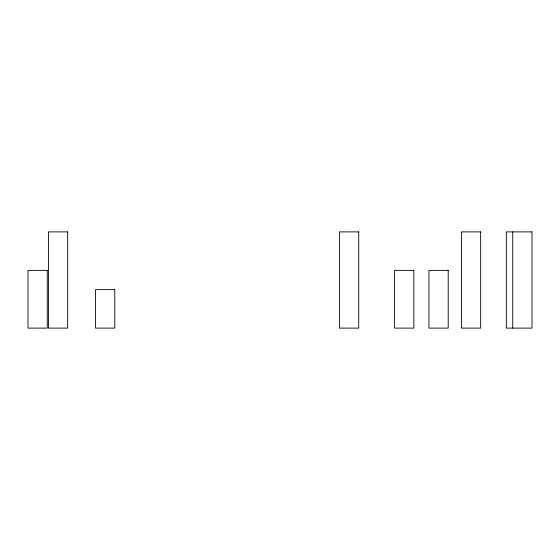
<?xml version="1.0" encoding="UTF-8"?>
<svg xmlns="http://www.w3.org/2000/svg" width="560" height="560" viewBox="0 0 560 560"><rect width="100%" height="100%" fill="white"/><g stroke="black" fill="none" stroke-linecap="round" stroke-linejoin="round"><path stroke-width="0.84" d="M512.757 231.889L512.757 328.111M67.662 231.889L48.419 231.889L48.419 328.111L67.662 328.111L67.662 231.889M358.729 231.889L339.486 231.889L339.486 328.111L358.729 328.111L358.729 231.889M480.662 231.889L461.419 231.889L461.419 328.111L480.662 328.111L480.662 231.889M532 231.889L506.338 231.889L506.338 328.111L532 328.111L532 231.889M47.243 270.375L28 270.375L28 328.111L47.243 328.111L47.243 270.375M413.826 270.375L394.583 270.375L394.583 328.111L413.826 328.111L413.826 270.375M448.203 270.375L428.96 270.375L428.96 328.111L448.203 328.111L448.203 270.375M114.786 289.625L95.543 289.625L95.543 328.111L114.786 328.111L114.786 289.625"/></g></svg>
